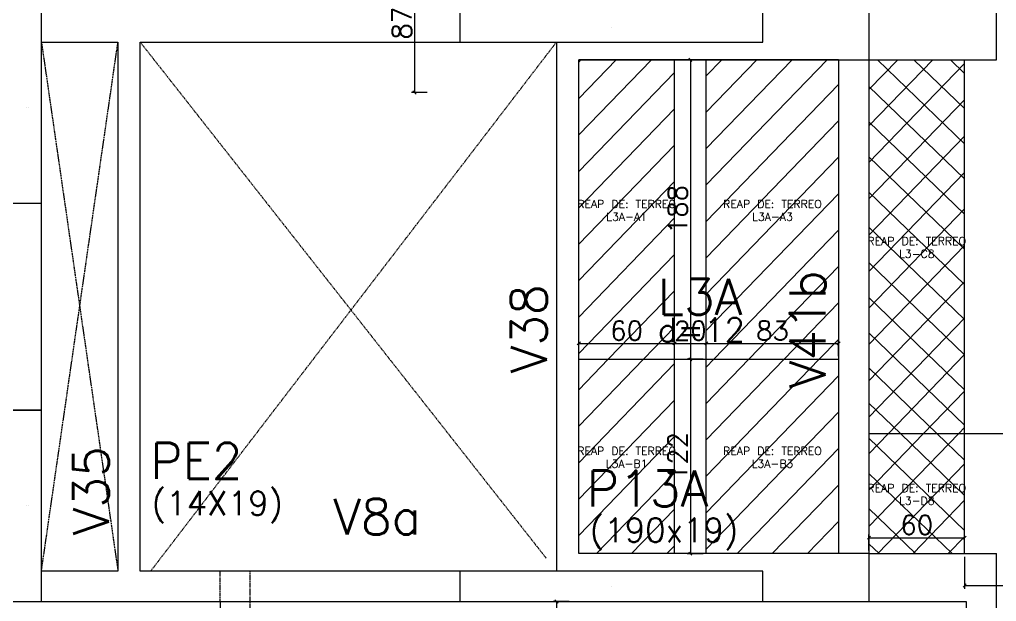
# Model space of a CAD drawing. Extents: x -40810 to 33675, y -2018 to 21213.
# Drawn here: x 28524 to 29137, y 14942 to 15307 of the extents above; entities that cross this region are included whole.
import ezdxf
from ezdxf.enums import TextEntityAlignment as Align

# ---------------------------------------------------------------- set-up
doc = ezdxf.new("R2010")
doc.units = 0
doc.linetypes.add('ESTILO_TQS_0001', pattern=[1, 0.7, -0.3])
doc.linetypes.add('TRAZO_HUECO', pattern=[0.75, 0.5, -0.25])
doc.layers.get('0').update_dxf_attribs({"color": 1, "lineweight": 9})
for name, color, linetype in [('1', 5, 'Continuous'), ('10', 7, 'Continuous'), ('12', 3, 'Continuous'), ('13', 7, 'Continuous'), ('201', 7, 'ESTILO_TQS_0001'), ('241', 7, 'TRAZO_HUECO'), ('242', 3, 'Continuous'), ('3', 2, 'Continuous'), ('4', 2, 'Continuous'), ('8', 5, 'Continuous'), ('9', 3, 'Continuous'), ('NOMENCLATURA', 7, 'Continuous'), ('P-NOTAS', 7, 'Continuous'), ('Painéis', 255, 'Continuous')]:
    doc.layers.add(name, color=color, linetype=linetype)
doc.layers.add('REAPROVEITAMENTO', color=251, linetype='Continuous', lineweight=9)
doc.styles.add('Romans', font='romans.shx', dxfattribs={"height": 12})
doc.styles.get("Standard").update_dxf_attribs({"font": 'romans.shx', "width": 0.8})
doc.styles.add('standart', font='txt.shx')
doc.dimstyles.new('cotas', dxfattribs={"dimtxt": 9, "dimasz": 2, "dimexe": 2, "dimexo": 2, "dimgap": 2, "dimtad": 1, "dimdec": 1, "dimzin": 12, "dimdsep": 46, "dimtxsty": 'Romans', "dimblk": 'OBLIQUE', "dimcen": 9, "dimclrd": 4, "dimclre": 4, "dimclrt": 240, "dimaunit": 1, "dimadec": 8, "dimazin": 3, "dimtfac": 1, "dimtdec": 1, "dimtix": 1, "dimtmove": 0, "dimatfit": 2, "dimldrblk": 'OBLIQUE', "dimfxl": 1, "dimtolj": 1, "dimtzin": 0, "dimlwd": -1, "dimlwe": -1, "dimarcsym": 0})
pattern_1 = [(46, (-222.171, -201.545), (-11.419519, 11.027702), [])]
pattern_2 = [(46, (-222.171, -201.545), (-11.419519, 11.027702), []), (136, (-222.171, -201.545), (-11.027702, -11.419519), [])]

# ---------------------------------------------------------------- blocks, each defined once
blk = doc.blocks.new('_Oblique')
at = {"color": 0, "linetype": 'ByBlock', "lineweight": -2}
blk.add_line((-0.5, -0.5), (0.5, 0.5), dxfattribs=at)
blk = doc.blocks.new('*D6694')
at = {"layer": 'Defpoints', "color": 0, "ltscale": 30, "transparency": 16777216}
for p in [(28781.53, 15348.13), (28771.53, 15261.13), (28781.53, 15261.13)]:
    blk.add_point(p, dxfattribs=at)
at = {"layer": 'P-NOTAS', "color": 4, "ltscale": 30, "transparency": 16777216}
for p, q in [((28779.53, 15348.13), (28769.53, 15348.13)), ((28771.53, 15348.13), (28771.53, 15261.13)), ((28779.53, 15261.13), (28769.53, 15261.13))]:
    blk.add_line(p, q, dxfattribs=at)
at = {"layer": 'P-NOTAS', "color": 4, "ltscale": 30, "transparency": 16777216, "xscale": 2, "yscale": 2, "zscale": 2}
for p, rotation in [((28771.53, 15348.13), 90), ((28771.53, 15261.13), 270)]:
    blk.add_blockref('_Oblique', p, dxfattribs=dict(at, rotation=rotation))
at = {"layer": 'P-NOTAS', "color": 240, "ltscale": 30, "transparency": 16777216, "insert": (28763.53, 15304.63), "char_height": 12, "attachment_point": 5, "rotation": 90, "style": 'Romans'}
blk.add_mtext('\\A1;87', dxfattribs=at)
blk = doc.blocks.new('*D6695')
at = {"layer": 'Defpoints', "color": 0, "ltscale": 30, "transparency": 16777216}
for p in [(28934.53, 15103.68), (28874.53, 15093.68), (28934.53, 15093.68)]:
    blk.add_point(p, dxfattribs=at)
at = {"layer": 'P-NOTAS', "color": 4, "ltscale": 30, "transparency": 16777216}
for p, q in [((28874.53, 15095.68), (28874.53, 15105.68)), ((28934.53, 15095.68), (28934.53, 15105.68)), ((28874.53, 15103.68), (28934.53, 15103.68))]:
    blk.add_line(p, q, dxfattribs=at)
at = {"layer": 'P-NOTAS', "color": 4, "ltscale": 30, "transparency": 16777216, "xscale": 2, "yscale": 2, "zscale": 2, "rotation": 180}
blk.add_blockref('_Oblique', (28874.53, 15103.68), dxfattribs=at)
at = {"layer": 'P-NOTAS', "color": 4, "ltscale": 30, "transparency": 16777216, "xscale": 2, "yscale": 2, "zscale": 2}
blk.add_blockref('_Oblique', (28934.53, 15103.68), dxfattribs=at)
at = {"layer": 'P-NOTAS', "color": 240, "ltscale": 30, "transparency": 16777216, "insert": (28904.53, 15111.68), "char_height": 12, "attachment_point": 5, "style": 'Romans'}
blk.add_mtext('\\A1;60', dxfattribs=at)
blk = doc.blocks.new('*D6696')
at = {"layer": 'Defpoints', "color": 0, "ltscale": 30, "transparency": 16777216}
for p in [(28954.53, 15103.68), (28934.53, 15093.68), (28954.53, 15093.68)]:
    blk.add_point(p, dxfattribs=at)
at = {"layer": 'P-NOTAS', "color": 4, "ltscale": 30, "transparency": 16777216}
for p, q in [((28934.53, 15095.68), (28934.53, 15105.68)), ((28954.53, 15095.68), (28954.53, 15105.68)), ((28934.53, 15103.68), (28932.53, 15103.68)), ((28934.53, 15103.68), (28954.53, 15103.68)), ((28954.53, 15103.68), (28956.53, 15103.68))]:
    blk.add_line(p, q, dxfattribs=at)
at = {"layer": 'P-NOTAS', "color": 4, "ltscale": 30, "transparency": 16777216, "xscale": 2, "yscale": 2, "zscale": 2}
blk.add_blockref('_Oblique', (28934.53, 15103.68), dxfattribs=at)
at = {"layer": 'P-NOTAS', "color": 4, "ltscale": 30, "transparency": 16777216, "xscale": 2, "yscale": 2, "zscale": 2, "rotation": 180}
blk.add_blockref('_Oblique', (28954.53, 15103.68), dxfattribs=at)
at = {"layer": 'P-NOTAS', "color": 240, "ltscale": 30, "transparency": 16777216, "insert": (28944.53, 15111.68), "char_height": 12, "attachment_point": 5, "style": 'Romans'}
blk.add_mtext('\\A1;20', dxfattribs=at)
blk = doc.blocks.new('*D6697')
at = {"layer": 'Defpoints', "color": 0, "ltscale": 30, "transparency": 16777216}
for p in [(29037.53, 15103.68), (28954.53, 15093.68), (29037.53, 15093.68)]:
    blk.add_point(p, dxfattribs=at)
at = {"layer": 'P-NOTAS', "color": 4, "ltscale": 30, "transparency": 16777216}
for p, q in [((28954.53, 15095.68), (28954.53, 15105.68)), ((29037.53, 15095.68), (29037.53, 15105.68)), ((28954.53, 15103.68), (29037.53, 15103.68))]:
    blk.add_line(p, q, dxfattribs=at)
at = {"layer": 'P-NOTAS', "color": 4, "ltscale": 30, "transparency": 16777216, "xscale": 2, "yscale": 2, "zscale": 2, "rotation": 180}
blk.add_blockref('_Oblique', (28954.53, 15103.68), dxfattribs=at)
at = {"layer": 'P-NOTAS', "color": 4, "ltscale": 30, "transparency": 16777216, "xscale": 2, "yscale": 2, "zscale": 2}
blk.add_blockref('_Oblique', (29037.53, 15103.68), dxfattribs=at)
at = {"layer": 'P-NOTAS', "color": 240, "ltscale": 30, "transparency": 16777216, "insert": (28996.03, 15111.68), "char_height": 12, "attachment_point": 5, "style": 'Romans'}
blk.add_mtext('\\A1;83', dxfattribs=at)
blk = doc.blocks.new('*D6698')
at = {"layer": 'Defpoints', "color": 0, "ltscale": 30, "transparency": 16777216}
for p in [(28954.53, 15281.67), (28944.53, 15093.67), (28954.53, 15093.67)]:
    blk.add_point(p, dxfattribs=at)
at = {"layer": 'P-NOTAS', "color": 4, "ltscale": 30, "transparency": 16777216}
for p, q in [((28952.53, 15281.67), (28942.53, 15281.67)), ((28944.53, 15281.67), (28944.53, 15093.67)), ((28952.53, 15093.67), (28942.53, 15093.67))]:
    blk.add_line(p, q, dxfattribs=at)
at = {"layer": 'P-NOTAS', "color": 4, "ltscale": 30, "transparency": 16777216, "xscale": 2, "yscale": 2, "zscale": 2}
for p, rotation in [((28944.53, 15281.67), 90), ((28944.53, 15093.67), 270)]:
    blk.add_blockref('_Oblique', p, dxfattribs=dict(at, rotation=rotation))
at = {"layer": 'P-NOTAS', "color": 240, "ltscale": 30, "transparency": 16777216, "insert": (28936.53, 15187.67), "char_height": 12, "attachment_point": 5, "rotation": 90, "style": 'Romans'}
blk.add_mtext('\\A1;188', dxfattribs=at)
blk = doc.blocks.new('*D6699')
at = {"layer": 'Defpoints', "color": 0, "ltscale": 30, "transparency": 16777216}
for p in [(28954.53, 15093.67), (28944.53, 14971.67), (28954.53, 14971.67)]:
    blk.add_point(p, dxfattribs=at)
at = {"layer": 'P-NOTAS', "color": 4, "ltscale": 30, "transparency": 16777216}
for p, q in [((28952.53, 15093.67), (28942.53, 15093.67)), ((28944.53, 15093.67), (28944.53, 14971.67)), ((28952.53, 14971.67), (28942.53, 14971.67))]:
    blk.add_line(p, q, dxfattribs=at)
at = {"layer": 'P-NOTAS', "color": 4, "ltscale": 30, "transparency": 16777216, "xscale": 2, "yscale": 2, "zscale": 2}
for p, rotation in [((28944.53, 15093.67), 90), ((28944.53, 14971.67), 270)]:
    blk.add_blockref('_Oblique', p, dxfattribs=dict(at, rotation=rotation))
at = {"layer": 'P-NOTAS', "color": 240, "ltscale": 30, "transparency": 16777216, "insert": (28936.53, 15032.67), "char_height": 12, "attachment_point": 5, "rotation": 90, "style": 'Romans'}
blk.add_mtext('\\A1;122', dxfattribs=at)
blk = doc.blocks.new('*D6715')
at = {"layer": 'Defpoints', "color": 0, "ltscale": 30, "transparency": 16777216}
for p in [(28870.53, 14941.67), (28860.53, 14697.67), (28870.53, 14697.67)]:
    blk.add_point(p, dxfattribs=at)
at = {"layer": 'P-NOTAS', "color": 4, "ltscale": 30, "transparency": 16777216}
for p, q in [((28868.53, 14941.67), (28858.53, 14941.67)), ((28860.53, 14941.67), (28860.53, 14697.67)), ((28868.53, 14697.67), (28858.53, 14697.67))]:
    blk.add_line(p, q, dxfattribs=at)
at = {"layer": 'P-NOTAS', "color": 4, "ltscale": 30, "transparency": 16777216, "xscale": 2, "yscale": 2, "zscale": 2}
for p, rotation in [((28860.53, 14941.67), 90), ((28860.53, 14697.67), 270)]:
    blk.add_blockref('_Oblique', p, dxfattribs=dict(at, rotation=rotation))
at = {"layer": 'P-NOTAS', "color": 240, "ltscale": 30, "transparency": 16777216, "insert": (28852.53, 14819.67), "char_height": 12, "attachment_point": 5, "rotation": 90, "style": 'Romans'}
blk.add_mtext('\\A1;244', dxfattribs=at)
blk = doc.blocks.new('*D6718')
at = {"layer": 'Defpoints', "color": 0, "ltscale": 30, "transparency": 16777216}
for p in [(29116.53, 14981.71), (29056.53, 14971.71), (29116.53, 14971.71)]:
    blk.add_point(p, dxfattribs=at)
at = {"layer": 'P-NOTAS', "color": 4, "ltscale": 30, "transparency": 16777216}
for p, q in [((29056.53, 14973.71), (29056.53, 14983.71)), ((29116.53, 14973.71), (29116.53, 14983.71)), ((29056.53, 14981.71), (29116.53, 14981.71))]:
    blk.add_line(p, q, dxfattribs=at)
at = {"layer": 'P-NOTAS', "color": 4, "ltscale": 30, "transparency": 16777216, "xscale": 2, "yscale": 2, "zscale": 2, "rotation": 180}
blk.add_blockref('_Oblique', (29056.53, 14981.71), dxfattribs=at)
at = {"layer": 'P-NOTAS', "color": 4, "ltscale": 30, "transparency": 16777216, "xscale": 2, "yscale": 2, "zscale": 2}
blk.add_blockref('_Oblique', (29116.53, 14981.71), dxfattribs=at)
at = {"layer": 'P-NOTAS', "color": 240, "ltscale": 30, "transparency": 16777216, "insert": (29086.53, 14989.71), "char_height": 12, "attachment_point": 5, "style": 'Romans'}
blk.add_mtext('\\A1;60', dxfattribs=at)
blk = doc.blocks.new('*D6719')
at = {"layer": 'Defpoints', "color": 0, "ltscale": 30, "transparency": 16777216}
for p in [(29116.53, 14971.71), (29238.53, 14971.71), (29238.53, 14951.71)]:
    blk.add_point(p, dxfattribs=at)
at = {"layer": 'P-NOTAS', "color": 4, "ltscale": 30, "transparency": 16777216}
for p, q in [((29116.53, 14969.71), (29116.53, 14949.71)), ((29238.53, 14969.71), (29238.53, 14949.71)), ((29116.53, 14951.71), (29238.53, 14951.71))]:
    blk.add_line(p, q, dxfattribs=at)
at = {"layer": 'P-NOTAS', "color": 4, "ltscale": 30, "transparency": 16777216, "xscale": 2, "yscale": 2, "zscale": 2, "rotation": 180}
blk.add_blockref('_Oblique', (29116.53, 14951.71), dxfattribs=at)
at = {"layer": 'P-NOTAS', "color": 4, "ltscale": 30, "transparency": 16777216, "xscale": 2, "yscale": 2, "zscale": 2}
blk.add_blockref('_Oblique', (29238.53, 14951.71), dxfattribs=at)
at = {"layer": 'P-NOTAS', "color": 240, "ltscale": 30, "transparency": 16777216, "insert": (29177.53, 14959.71), "char_height": 12, "attachment_point": 5, "style": 'Romans'}
blk.add_mtext('\\A1;122', dxfattribs=at)

msp = doc.modelspace()

# ---------------------------------------------------------------- hatches: boundary and pattern name
at = {"layer": 'REAPROVEITAMENTO', "ltscale": 30, "transparency": 33554687}
h = msp.add_hatch(dxfattribs=at)
h.set_pattern_fill('ANSI31', color=0, scale=5, angle=1)
h.set_pattern_definition(pattern_1)
h.paths.add_polyline_path([(28934.528, 15281.668), (28874.499, 15281.668), (28874.499, 15093.668), (28934.528, 15093.668)])
h = msp.add_hatch(dxfattribs=at)
h.set_pattern_fill('ANSI31', color=0, scale=5, angle=1)
h.set_pattern_definition(pattern_1)
h.paths.add_polyline_path([(29037.5, 15281.668), (28954.528, 15281.668), (28954.528, 15093.668), (29037.5, 15093.668)])
h = msp.add_hatch(dxfattribs=at)
h.set_pattern_fill('ANSI37', color=0, scale=5, angle=1)
h.set_pattern_definition(pattern_2)
h.paths.add_polyline_path([(29116.529, 15281.714), (29056.5, 15281.714), (29056.5, 15047.136), (29116.529, 15047.136)])
h = msp.add_hatch(dxfattribs=at)
h.set_pattern_fill('ANSI31', color=0, scale=5, angle=1)
h.set_pattern_definition(pattern_1)
h.paths.add_polyline_path([(28934.528, 15093.668), (28874.499, 15093.668), (28874.499, 14971.714), (28934.528, 14971.714)])
h = msp.add_hatch(dxfattribs=at)
h.set_pattern_fill('ANSI31', color=0, scale=5, angle=1)
h.set_pattern_definition(pattern_1)
h.paths.add_polyline_path([(29037.5, 15093.668), (28954.528, 15093.668), (28954.528, 14971.714), (29037.5, 14971.714)])
h = msp.add_hatch(dxfattribs=at)
h.set_pattern_fill('ANSI37', color=0, scale=5, angle=1)
h.set_pattern_definition(pattern_2)
h.paths.add_polyline_path([(29116.529, 15047.136), (29056.5, 15047.136), (29056.5, 14971.714), (29116.529, 14971.714)])

# ---------------------------------------------------------------- linework, layer by layer
at = {"layer": '1'}
for p, q in [((29056.5, 15281.714), (29136.5, 15281.714)), ((29056.5, 14971.714), (29136.5, 14971.714))]:
    msp.add_line(p, q, dxfattribs=at)
for points in [[(29136.5, 15281.714), (29136.5, 15413.178)], [(29056.5, 15311.714), (29056.5, 14941.714)], [(28537.5, 15292.714), (28585.499, 15292.714)], [(28585.499, 15292.714), (28585.499, 14960.714)], [(28599.499, 15292.714), (28800, 15292.714)], [(28599.499, 14960.714), (28599.499, 15292.714)], [(28860.499, 15292.714), (28860.499, 14960.714)], [(28874.499, 15281.714), (29056.5, 15281.714)], [(28874.499, 14971.714), (28874.499, 15281.714)], [(29037.5, 15281.714), (29037.5, 14971.714)], [(28537.5, 15061.714), (28537.5, 15191.714)], [(29056.5, 14971.714), (28874.499, 14971.714)], [(29136.5, 14163.781), (29136.5, 14971.714)], [(28585.499, 14960.714), (28537.5, 14960.714)], [(28800, 14960.714), (28599.499, 14960.714)], [(28537.5, 14941.714), (28598.999, 14941.714)], [(28598.999, 14941.714), (28800, 14941.714)], [(28649.5, 14941.714), (28649.5, 14163.781)], [(28990, 14941.714), (29117.5, 14941.714)], [(29117.5, 14941.714), (29117.5, 14163.781)]]:
    msp.add_lwpolyline(points, dxfattribs=at)
at = {"layer": '201'}
msp.add_line((28649.5, 14941.714), (28649.5, 14960.714), dxfattribs=at)
msp.add_lwpolyline([(28668.5, 14144.781), (28668.5, 14960.714)], dxfattribs=at)
at = {"layer": '241'}
for p, q in [((28537.5, 14960.714), (28585.499, 15292.714)), ((28537.5, 15292.714), (28585.499, 14960.714)), ((28599.499, 15292.714), (28854.036, 14968.935)), ((28605.999, 14960.714), (28860.499, 15292.714))]:
    msp.add_line(p, q, dxfattribs=at)
at = {"layer": '242'}
for p, q in [((28895, 15302.214), (28895, 15302.214)), ((28528, 15251.714), (28528, 15251.714)), ((28529.5, 15251.714), (28529.5, 15251.714)), ((28528, 15001.714), (28528, 15001.714)), ((28529.5, 15001.714), (28529.5, 15001.714)), ((28895, 14951.214), (28895, 14951.214))]:
    msp.add_line(p, q, dxfattribs=at)
at = {"layer": '3'}
for points in [[(28518.5, 15191.714), (28537.5, 15191.714), (28537.5, 15311.714), (28518.5, 15311.714), (28518.5, 15191.714)], [(28800, 15292.714), (28990, 15292.714), (28990, 15311.714), (28800, 15311.714), (28800, 15292.714)], [(28518.5, 14941.714), (28537.5, 14941.714), (28537.5, 15061.714), (28518.5, 15061.714), (28518.5, 14941.714)], [(28800, 14941.714), (28990, 14941.714), (28990, 14960.714), (28800, 14960.714), (28800, 14941.714)]]:
    msp.add_lwpolyline(points, dxfattribs=at)
at = {"layer": '4'}
for p, q in [((28515.5, 15191.714), (28537.5, 15191.714)), ((28515.5, 15061.714), (28537.5, 15061.714)), ((28515.5, 15061.714), (28537.5, 15061.714)), ((28515.5, 14941.714), (28537.5, 14941.714)), ((28515.5, 14941.714), (28537.5, 14941.714))]:
    msp.add_line(p, q, dxfattribs=at)
at = {"layer": 'Painéis', "ltscale": 30}
for points in [[(29037.529, 15281.668), (28874.528, 15281.668)], [(28934.528, 14971.668), (28934.528, 15281.668)], [(28954.528, 14971.668), (28954.528, 15281.668)], [(29116.529, 14971.668), (29116.529, 15281.668)], [(28874.528, 15093.668), (29037.529, 15093.668)], [(29056.529, 15047.136), (29503.921, 15047.136)]]:
    msp.add_lwpolyline(points, dxfattribs=at)

# ---------------------------------------------------------------- texts
at = {"layer": '10'}
msp.add_text('L3A', height=22.5, dxfattribs=at).set_placement((28924.114, 15121.652))
at = {"layer": '12'}
msp.add_text('(190x19)', height=15, dxfattribs=at).set_placement((28881.458, 14978.997))
at = {"layer": '13'}
msp.add_text('d=12', height=15, dxfattribs=at).set_placement((28924.114, 15104.652))
at = {"layer": '8'}
for s, p in [('V41b', (29029.233, 15075.444)), ('V38', (28854.447, 15084.822)), ('V35', (28579.874, 14983.214))]:
    msp.add_text(s, height=22.5, rotation=90, dxfattribs=at).set_placement(p)
msp.add_text('V8a', height=22.5, dxfattribs=at).set_placement((28720.5, 14983.687))
at = {"layer": '9'}
for s, height, p in [('PE2', 22.5, (28605.765, 15018.659)), ('P13A', 22.5, (28879.575, 15001.335)), ('(14X19)', 15, (28606.695, 14995.853))]:
    msp.add_text(s, height=height, dxfattribs=at).set_placement(p)
at = {"layer": 'NOMENCLATURA', "ltscale": 30, "style": 'standart'}
for s, p in [('REAP DE: TERREO', (28904.528, 15191.168)), ('REAP DE: TERREO', (28996.029, 15191.168)), ('L3A-A1', (28904.528, 15183.168)), ('L3A-A3', (28996.029, 15183.168)), ('REAP DE: TERREO', (29086.529, 15167.9)), ('L3-C8', (29086.529, 15159.9)), ('REAP DE: TERREO', (28904.528, 15036.168)), ('REAP DE: TERREO', (28996.029, 15036.168)), ('L3A-B1', (28904.528, 15028.168)), ('L3A-B3', (28996.029, 15028.168)), ('REAP DE: TERREO', (29086.529, 15012.9)), ('L3-D8', (29086.529, 15004.9))]:
    msp.add_text(s, height=5, dxfattribs=at).set_placement(p, align=Align.MIDDLE_CENTER)

# ---------------------------------------------------------------- dimensions: what is measured, and where the dimension line sits
at = {"layer": 'P-NOTAS', "ltscale": 30}
for base, p1, p2, picture, middle in [((28771.529, 15261.132), (28781.529, 15348.132), (28781.529, 15261.132), '*D6694', (28763.529, 15304.632)), ((28944.529, 15093.668), (28954.529, 15281.668), (28954.529, 15093.668), '*D6698', (28936.529, 15187.668)), ((28944.529, 14971.668), (28954.529, 15093.668), (28954.529, 14971.668), '*D6699', (28936.529, 15032.668)), ((28860.529, 14697.668), (28870.529, 14941.668), (28870.529, 14697.668), '*D6715', (28852.529, 14819.668))]:
    dim = msp.add_linear_dim(base=base, p1=p1, p2=p2, angle=90, dimstyle='cotas', dxfattribs=at)
    dim.commit()
    dim.dimension.update_dxf_attribs({"geometry": picture, "text_midpoint": middle})
for base, p1, p2, picture, middle in [((28934.528, 15103.682), (28874.528, 15093.682), (28934.528, 15093.682), '*D6695', (28904.528, 15111.682)), ((28954.528, 15103.682), (28934.528, 15093.682), (28954.528, 15093.682), '*D6696', (28944.528, 15111.682)), ((29037.529, 15103.682), (28954.528, 15093.682), (29037.529, 15093.682), '*D6697', (28996.029, 15111.682)), ((29116.529, 14981.714), (29056.529, 14971.714), (29116.529, 14971.714), '*D6718', (29086.529, 14989.714)), ((29238.529, 14951.714), (29116.529, 14971.714), (29238.529, 14971.714), '*D6719', (29177.529, 14959.714))]:
    dim = msp.add_linear_dim(base=base, p1=p1, p2=p2, dimstyle='cotas', dxfattribs=at)
    dim.commit()
    dim.dimension.update_dxf_attribs({"geometry": picture, "text_midpoint": middle})

doc.saveas('drawing.dxf')
